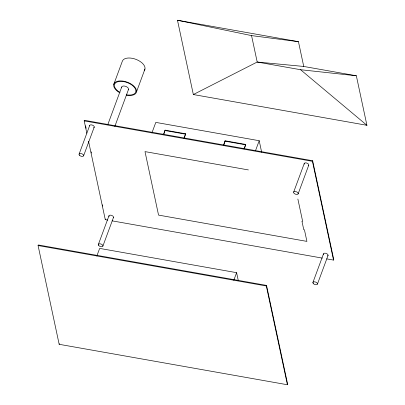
<?xml version="1.0" encoding="UTF-8"?>
<svg xmlns="http://www.w3.org/2000/svg" width="405" height="405" viewBox="0 0 405 405"><rect width="100%" height="100%" fill="white"/><g stroke="black" fill="none" stroke-linecap="round" stroke-linejoin="round"><path stroke-width="0.61" d="M38.08 245.536L38.293 244.964L266.536 285.409L287.626 384.178L287.413 384.75L59.165 344.306L38.08 245.536L266.323 285.981L287.413 384.75M86.832 133.22L84.194 120.877L84.407 120.3L312.65 160.744L333.74 259.514L333.528 260.086L326.683 258.876M79.071 154.204L89.662 125.565M83.632 155.712L94.228 127.079M113.749 84.448L122.224 61.535A11.988 6.404 20.3 0 1 136.551 59.581A11.988 6.404 20.3 0 1 144.175 70.556M107.755 124.74L121.687 87.075M114.817 126.421L128.537 89.343M136.475 91.97L144.95 69.063M59.165 344.306L59.378 343.734M107.77 220.087L105.28 219.647L105.492 219.075M98.354 244.498L108.945 215.86M96.846 256L99.655 248.402L236.601 272.671L238.317 280.7M102.91 246.027L113.506 217.389M151.91 132.916L155.803 122.396L259.2 140.717L261.65 152.209M163.433 134.637L165.098 130.147L185.637 133.787L184.275 138.14M163.731 134.5L165.098 130.147M183.976 138.277L185.637 133.787M223.464 145.273L225.124 140.783L245.668 144.423L244.007 148.913M223.762 145.137L225.124 140.783M244.306 148.777L245.552 145.41M255.525 150.655L259.2 140.717M233.791 280.265L236.601 272.671M293.666 192.081L304.261 163.448M298.136 193.863A2.41 1.286 20.3 0 0 295.265 191.519A2.41 1.286 20.3 0 0 294.308 193.539A2.41 1.286 20.3 0 0 298.136 193.863L308.731 165.23M266.323 285.981L266.536 285.409M333.528 260.086L312.437 161.317L312.65 160.744M312.898 282.523L323.494 253.884M317.464 284.032L328.06 255.398M193.342 94.542L257.2 62.036L303.74 66.45L356.344 75.77L366.92 125.297L193.342 94.542L177.481 20.25L298.45 41.685L303.74 66.45M177.481 20.25L251.556 35.605L257.2 62.036L300.566 69.716L356.344 75.77M251.556 35.605L298.45 41.685M165.189 130.572L185.728 134.212M225.215 141.208L245.759 144.848M84.194 120.877L312.437 161.317M248.392 169.928L145 151.607L158.552 215.101L306.914 241.39L304.438 229.787L303.755 229.665L301.943 221.201L302.631 221.322L297.877 199.057M112.124 220.857L322.329 258.106M300.566 69.716L366.92 125.297M85.592 125.859L86.118 128.329M91.125 151.784L91.388 153.019M102.46 204.874L102.723 206.11M88.543 141.249L105.28 219.647M304.282 164.147A2.41 1.286 20.3 0 1 306.752 163.063A2.41 1.286 20.3 0 1 308.509 165.498M323.651 254.618A2.41 1.286 20.3 0 1 326.076 253.383A2.41 1.286 20.3 0 1 327.604 255.925M109.092 216.589A2.41 1.286 20.3 0 1 111.243 215.283A2.41 1.286 20.3 0 1 113.344 217.688M89.662 125.92A2.41 1.286 20.3 0 1 92.537 125.17A2.41 1.286 20.3 0 1 93.773 127.605M121.687 87.601A3.615 1.929 20.3 0 1 125.56 86.321A3.615 1.929 20.3 0 1 128.304 89.794M119.647 92.71A11.988 6.404 20.3 0 1 117.217 81.344A11.988 6.404 20.3 0 1 135.452 87.951A11.988 6.404 20.3 0 1 126.613 95.231M119.981 92.436A11.259 6.014 20.3 0 1 117.698 81.759A11.259 6.014 20.3 0 1 134.825 87.966A11.259 6.014 20.3 0 1 126.522 94.805M79.527 155.312A2.41 1.286 20.3 0 0 83.481 156.011A2.41 1.286 20.3 0 0 81.051 153.546A2.41 1.286 20.3 0 0 79.527 155.312M313.359 283.632A2.41 1.286 20.3 0 0 317.307 284.335A2.41 1.286 20.3 0 0 314.882 281.865A2.41 1.286 20.3 0 0 313.359 283.632M98.795 245.607A2.41 1.286 20.3 0 0 102.754 246.326A2.41 1.286 20.3 0 0 100.349 243.856A2.41 1.286 20.3 0 0 98.795 245.607"/></g></svg>
